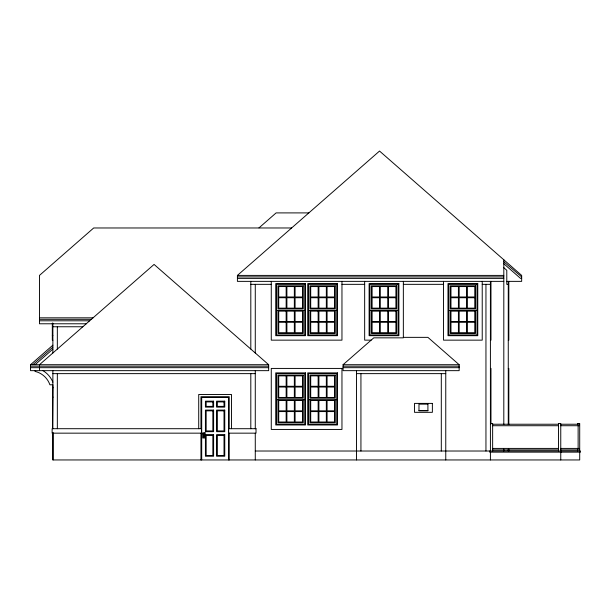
<?xml version="1.0" encoding="UTF-8"?>
<svg xmlns="http://www.w3.org/2000/svg" width="611" height="611" viewBox="0 0 611 611"><rect width="100%" height="100%" fill="white"/><g stroke="black" fill="none" stroke-linecap="round" stroke-linejoin="round"><path stroke-width="0.92" d="M39.478 370.656L39.478 364.706L154.071 264.433L268.664 364.706L268.664 370.656L30.55 370.656L30.55 364.706L52.874 345.169M32.811 364.706L52.874 347.147M35.071 364.706L52.874 349.125M258.965 227.903L276.111 212.903L308.845 212.903M503.808 281.365L237.412 281.365L237.412 275.408L379.538 151.047L521.664 275.408L521.664 281.365L506.786 281.365M403.352 337.356L427.906 337.356L459.159 364.706L459.159 370.656L343.077 370.656L343.077 364.706L373.772 337.845L403.352 337.845L403.352 281.365M291.63 227.972L93.697 227.972L39.478 275.408L39.478 323.777L86.25 323.777M237.412 275.408L503.808 275.408M237.412 276.898L503.808 276.898M521.664 276.898L503.808 261.76M237.412 278.387L503.808 278.387M521.664 278.387L520.549 278.387L503.808 263.738M250.808 284.336L271.269 284.336M341.961 284.336L364.66 284.336M403.352 284.336L443.533 284.336M482.224 284.336L490.412 284.336M508.268 284.336L506.786 284.336L506.786 270.299L503.525 267.45M276.478 310.38L304.759 310.38M308.479 310.38L336.753 310.38M369.869 310.38L398.143 310.38M448.741 310.38L477.015 310.38M39.478 317.827L93.055 317.827M39.478 319.316L91.352 319.316M39.478 320.798L89.657 320.798M52.874 326.755L82.852 326.755M52.317 335.683L52.874 335.683M52.874 340.151L52.317 340.151L52.317 323.082M371.144 340.151L364.66 340.151L364.66 281.365M490.412 340.151L490.969 340.151L490.969 281.365M508.268 340.151L508.826 340.151L508.826 281.365M30.55 364.706L268.664 364.706M343.077 364.706L459.159 364.706M30.55 366.195L268.664 366.195M343.077 366.195L459.159 366.195M30.55 367.677L268.664 367.677M343.077 367.677L459.159 367.677M490.412 368.425L490.969 368.425L490.969 424.026M508.268 368.425L508.826 368.425L508.826 424.592M52.874 373.634L255.276 373.634M356.473 373.634L445.763 373.634M52.874 384.793L49.896 384.793A20.545 20.545 0 0 0 35.018 371.404L35.018 370.656M52.874 385.541L52.5 428.701M52.5 387.771L53.058 387.771M52.5 397.135L53.058 397.135M276.478 399.678L304.759 399.678M308.479 399.678L336.753 399.678M418.978 410.523L427.906 410.523M490.412 423.492L492.642 423.492L492.642 451.017M492.642 424.233L558.53 424.233M560.363 424.233L579.182 424.233L579.182 425.722L560.761 425.722M492.642 425.722L558.53 425.722M492.642 448.413L558.53 448.413M560.761 448.413L579.182 448.413L579.182 449.902L560.363 449.902M492.642 449.902L558.53 449.902M255.276 451.017L580.45 451.017L580.45 452.14L489.671 452.14L489.671 451.017M204.181 434.093L203.784 434.551M42.969 370.656L43.412 370.915A24.264 24.264 0 0 1 52.676 381.676L52.874 382.188M579.709 451.017L579.709 423.492L577.471 423.492L577.471 424.233M579.709 452.14L579.709 459.953L52.874 459.953L52.874 433.161M578.128 425.722L578.128 448.413M577.471 449.123L577.471 451.017M561.074 451.017L561.074 452.14M560.761 451.017L560.761 423.492L558.53 423.492L558.53 451.017M560.761 452.14L560.761 459.953M508.826 449.131L508.826 451.017M508.268 281.365L508.268 424.546M508.268 449.131L508.268 451.017M503.808 259.782L503.808 424.546M503.808 449.131L503.808 451.017M490.412 281.365L490.412 451.017M490.412 452.14L490.412 459.953M485.951 284.336L485.951 451.017M482.224 281.365L482.224 340.151L443.533 340.151L443.533 281.365M475.534 310.38L475.534 333.453L450.231 333.453L450.231 310.38M445.763 370.656L445.763 459.953M441.302 373.634L441.302 451.017M396.654 310.38L396.654 333.453L371.351 333.453L371.351 310.38M360.933 373.634L360.933 451.017M356.473 370.656L356.473 459.953M341.961 281.365L341.961 340.151L271.269 340.151L271.269 281.365M335.263 310.38L335.263 333.453L309.968 333.453L309.968 310.38M335.263 399.678L335.263 422.743L309.968 422.743L309.968 399.678M303.27 310.38L303.27 333.453L277.967 333.453L277.967 310.38M303.27 399.678L303.27 422.743L277.967 422.743L277.967 399.678M255.276 284.336L255.276 352.982M255.276 370.656L255.276 428.701M255.276 433.161L255.276 459.953M250.808 281.365L250.808 349.08M250.808 373.634L250.808 428.701M231.462 428.701L231.462 394.469L198.72 394.469L198.72 428.701M229.232 428.701L229.232 396.699L200.95 396.699L200.95 428.701M229.232 433.161L229.232 459.953M228.483 459.953L228.483 397.448L201.699 397.448L201.699 459.953M200.95 433.161L200.95 459.953M57.335 326.755L57.335 349.08M57.335 373.634L57.335 428.701M53.058 432.489L53.058 459.953M52.874 323.12L52.874 352.982M52.874 370.656L52.874 428.701M203.219 433.673L203.494 435.101L204.303 435.131L204.677 433.726L203.219 433.673M305.5 283.596L275.737 283.596L275.737 335.683L305.5 335.683L305.5 283.596M337.493 283.596L307.73 283.596L307.73 335.683L337.493 335.683L337.493 283.596M398.884 283.596L369.12 283.596L369.12 335.683L398.884 335.683L398.884 283.596M477.764 283.596L448 283.596L448 335.683L477.764 335.683L477.764 283.596M304.759 284.336L276.478 284.336L276.478 334.943L304.759 334.943L304.759 284.336M336.753 284.336L308.479 284.336L308.479 334.943L336.753 334.943L336.753 284.336M398.143 284.336L369.869 284.336L369.869 334.943L398.143 334.943L398.143 284.336M477.015 284.336L448.741 284.336L448.741 334.943L477.015 334.943L477.015 284.336M303.27 285.826L277.967 285.826L277.967 308.899L303.27 308.899L303.27 285.826M335.263 285.826L309.968 285.826L309.968 308.899L335.263 308.899L335.263 285.826M396.654 285.826L371.351 285.826L371.351 308.899L396.654 308.899L396.654 285.826M475.534 285.826L450.231 285.826L450.231 308.899L475.534 308.899L475.534 285.826M286.154 286.574L278.715 286.574L278.715 296.992L286.154 296.992L286.154 286.574M294.342 286.574L286.895 286.574L286.895 296.992L294.342 296.992L294.342 286.574M302.521 286.574L295.082 286.574L295.082 296.992L302.521 296.992L302.521 286.574M318.148 286.574L310.709 286.574L310.709 296.992L318.148 296.992L318.148 286.574M326.335 286.574L318.896 286.574L318.896 296.992L326.335 296.992L326.335 286.574M334.523 286.574L327.076 286.574L327.076 296.992L334.523 296.992L334.523 286.574M379.538 286.574L372.099 286.574L372.099 296.992L379.538 296.992L379.538 286.574M387.725 286.574L380.286 286.574L380.286 296.992L387.725 296.992L387.725 286.574M395.913 286.574L388.466 286.574L388.466 296.992L395.913 296.992L395.913 286.574M458.418 286.574L450.971 286.574L450.971 296.992L458.418 296.992L458.418 286.574M466.598 286.574L459.159 286.574L459.159 296.992L466.598 296.992L466.598 286.574M474.785 286.574L467.346 286.574L467.346 296.992L474.785 296.992L474.785 286.574M286.154 297.733L278.715 297.733L278.715 308.15L286.154 308.15L286.154 297.733M294.342 297.733L286.895 297.733L286.895 308.15L294.342 308.15L294.342 297.733M302.521 297.733L295.082 297.733L295.082 308.15L302.521 308.15L302.521 297.733M318.148 297.733L310.709 297.733L310.709 308.15L318.148 308.15L318.148 297.733M326.335 297.733L318.896 297.733L318.896 308.15L326.335 308.15L326.335 297.733M334.523 297.733L327.076 297.733L327.076 308.15L334.523 308.15L334.523 297.733M379.538 297.733L372.099 297.733L372.099 308.15L379.538 308.15L379.538 297.733M387.725 297.733L380.286 297.733L380.286 308.15L387.725 308.15L387.725 297.733M395.913 297.733L388.466 297.733L388.466 308.15L395.913 308.15L395.913 297.733M458.418 297.733L450.971 297.733L450.971 308.15L458.418 308.15L458.418 297.733M466.598 297.733L459.159 297.733L459.159 308.15L466.598 308.15L466.598 297.733M474.785 297.733L467.346 297.733L467.346 308.15L474.785 308.15L474.785 297.733M286.154 311.129L278.715 311.129L278.715 321.546L286.154 321.546L286.154 311.129M294.342 311.129L286.895 311.129L286.895 321.546L294.342 321.546L294.342 311.129M302.521 311.129L295.082 311.129L295.082 321.546L302.521 321.546L302.521 311.129M318.148 311.129L310.709 311.129L310.709 321.546L318.148 321.546L318.148 311.129M326.335 311.129L318.896 311.129L318.896 321.546L326.335 321.546L326.335 311.129M334.523 311.129L327.076 311.129L327.076 321.546L334.523 321.546L334.523 311.129M379.538 311.129L372.099 311.129L372.099 321.546L379.538 321.546L379.538 311.129M387.725 311.129L380.286 311.129L380.286 321.546L387.725 321.546L387.725 311.129M395.913 311.129L388.466 311.129L388.466 321.546L395.913 321.546L395.913 311.129M458.418 311.129L450.971 311.129L450.971 321.546L458.418 321.546L458.418 311.129M466.598 311.129L459.159 311.129L459.159 321.546L466.598 321.546L466.598 311.129M474.785 311.129L467.346 311.129L467.346 321.546L474.785 321.546L474.785 311.129M286.154 322.287L278.715 322.287L278.715 332.705L286.154 332.705L286.154 322.287M294.342 322.287L286.895 322.287L286.895 332.705L294.342 332.705L294.342 322.287M302.521 322.287L295.082 322.287L295.082 332.705L302.521 332.705L302.521 322.287M318.148 322.287L310.709 322.287L310.709 332.705L318.148 332.705L318.148 322.287M326.335 322.287L318.896 322.287L318.896 332.705L326.335 332.705L326.335 322.287M334.523 322.287L327.076 322.287L327.076 332.705L334.523 332.705L334.523 322.287M379.538 322.287L372.099 322.287L372.099 332.705L379.538 332.705L379.538 322.287M387.725 322.287L380.286 322.287L380.286 332.705L387.725 332.705L387.725 322.287M395.913 322.287L388.466 322.287L388.466 332.705L395.913 332.705L395.913 322.287M458.418 322.287L450.971 322.287L450.971 332.705L458.418 332.705L458.418 322.287M466.598 322.287L459.159 322.287L459.159 332.705L466.598 332.705L466.598 322.287M474.785 322.287L467.346 322.287L467.346 332.705L474.785 332.705L474.785 322.287M341.961 368.425L271.269 368.425L271.269 429.441L341.961 429.441L341.961 368.425M305.5 372.886L275.737 372.886L275.737 424.973L305.5 424.973L305.5 372.886M337.493 372.886L307.73 372.886L307.73 424.973L337.493 424.973L337.493 372.886M304.759 373.634L276.478 373.634L276.478 424.233L304.759 424.233L304.759 373.634M336.753 373.634L308.479 373.634L308.479 424.233L336.753 424.233L336.753 373.634M303.27 375.123L277.967 375.123L277.967 398.189L303.27 398.189L303.27 375.123M335.263 375.123L309.968 375.123L309.968 398.189L335.263 398.189L335.263 375.123M286.154 375.864L278.715 375.864L278.715 386.282L286.154 386.282L286.154 375.864M294.342 375.864L286.895 375.864L286.895 386.282L294.342 386.282L294.342 375.864M302.521 375.864L295.082 375.864L295.082 386.282L302.521 386.282L302.521 375.864M318.148 375.864L310.709 375.864L310.709 386.282L318.148 386.282L318.148 375.864M326.335 375.864L318.896 375.864L318.896 386.282L326.335 386.282L326.335 375.864M334.523 375.864L327.076 375.864L327.076 386.282L334.523 386.282L334.523 375.864M286.154 387.03L278.715 387.03L278.715 397.448L286.154 397.448L286.154 387.03M294.342 387.03L286.895 387.03L286.895 397.448L294.342 397.448L294.342 387.03M302.521 387.03L295.082 387.03L295.082 397.448L302.521 397.448L302.521 387.03M318.148 387.03L310.709 387.03L310.709 397.448L318.148 397.448L318.148 387.03M326.335 387.03L318.896 387.03L318.896 397.448L326.335 397.448L326.335 387.03M334.523 387.03L327.076 387.03L327.076 397.448L334.523 397.448L334.523 387.03M286.154 400.419L278.715 400.419L278.715 410.836L286.154 410.836L286.154 400.419M294.342 400.419L286.895 400.419L286.895 410.836L294.342 410.836L294.342 400.419M302.521 400.419L295.082 400.419L295.082 410.836L302.521 410.836L302.521 400.419M318.148 400.419L310.709 400.419L310.709 410.836L318.148 410.836L318.148 400.419M326.335 400.419L318.896 400.419L318.896 410.836L326.335 410.836L326.335 400.419M334.523 400.419L327.076 400.419L327.076 410.836L334.523 410.836L334.523 400.419M213.606 401.167L205.418 401.167L205.418 407.117L213.606 407.117L213.606 401.167M224.764 401.167L216.577 401.167L216.577 407.117L224.764 407.117L224.764 401.167M212.857 401.908L206.159 401.908L206.159 406.376L212.857 406.376L212.857 401.908M224.023 401.908L217.325 401.908L217.325 406.376L224.023 406.376L224.023 401.908M432.374 403.397L414.51 403.397L414.51 412.326L432.374 412.326L432.374 403.397M427.906 404.138L418.978 404.138L418.978 410.836L427.906 410.836L427.906 404.138M213.606 410.096L205.418 410.096L205.418 431.672L213.606 431.672L213.606 410.096M224.764 410.096L216.577 410.096L216.577 431.672L224.764 431.672L224.764 410.096M212.857 410.836L206.159 410.836L206.159 430.931L212.857 430.931L212.857 410.836M224.023 410.836L217.325 410.836L217.325 430.931L224.023 430.931L224.023 410.836M286.154 411.585L278.715 411.585L278.715 422.002L286.154 422.002L286.154 411.585M294.342 411.585L286.895 411.585L286.895 422.002L294.342 422.002L294.342 411.585M302.521 411.585L295.082 411.585L295.082 422.002L302.521 422.002L302.521 411.585M318.148 411.585L310.709 411.585L310.709 422.002L318.148 422.002L318.148 411.585M326.335 411.585L318.896 411.585L318.896 422.002L326.335 422.002L326.335 411.585M334.523 411.585L327.076 411.585L327.076 422.002L334.523 422.002L334.523 411.585M201.508 428.701L52.126 428.701L52.126 433.161L201.508 433.161L201.508 428.701M256.017 428.701L228.667 428.701L228.667 433.161L256.017 433.161L256.017 428.701M205.044 432.787L202.814 432.787L202.814 437.995L205.044 437.995L205.044 432.787M213.606 434.65L205.418 434.65L205.418 456.226L213.606 456.226L213.606 434.65M224.764 434.65L216.577 434.65L216.577 456.226L224.764 456.226L224.764 434.65M212.857 435.391L206.159 435.391L206.159 455.485L212.857 455.485L212.857 435.391M224.023 435.391L217.325 435.391L217.325 455.485L224.023 455.485L224.023 435.391M204.112 435.765L203.746 437.255L204.112 435.765"/></g></svg>
